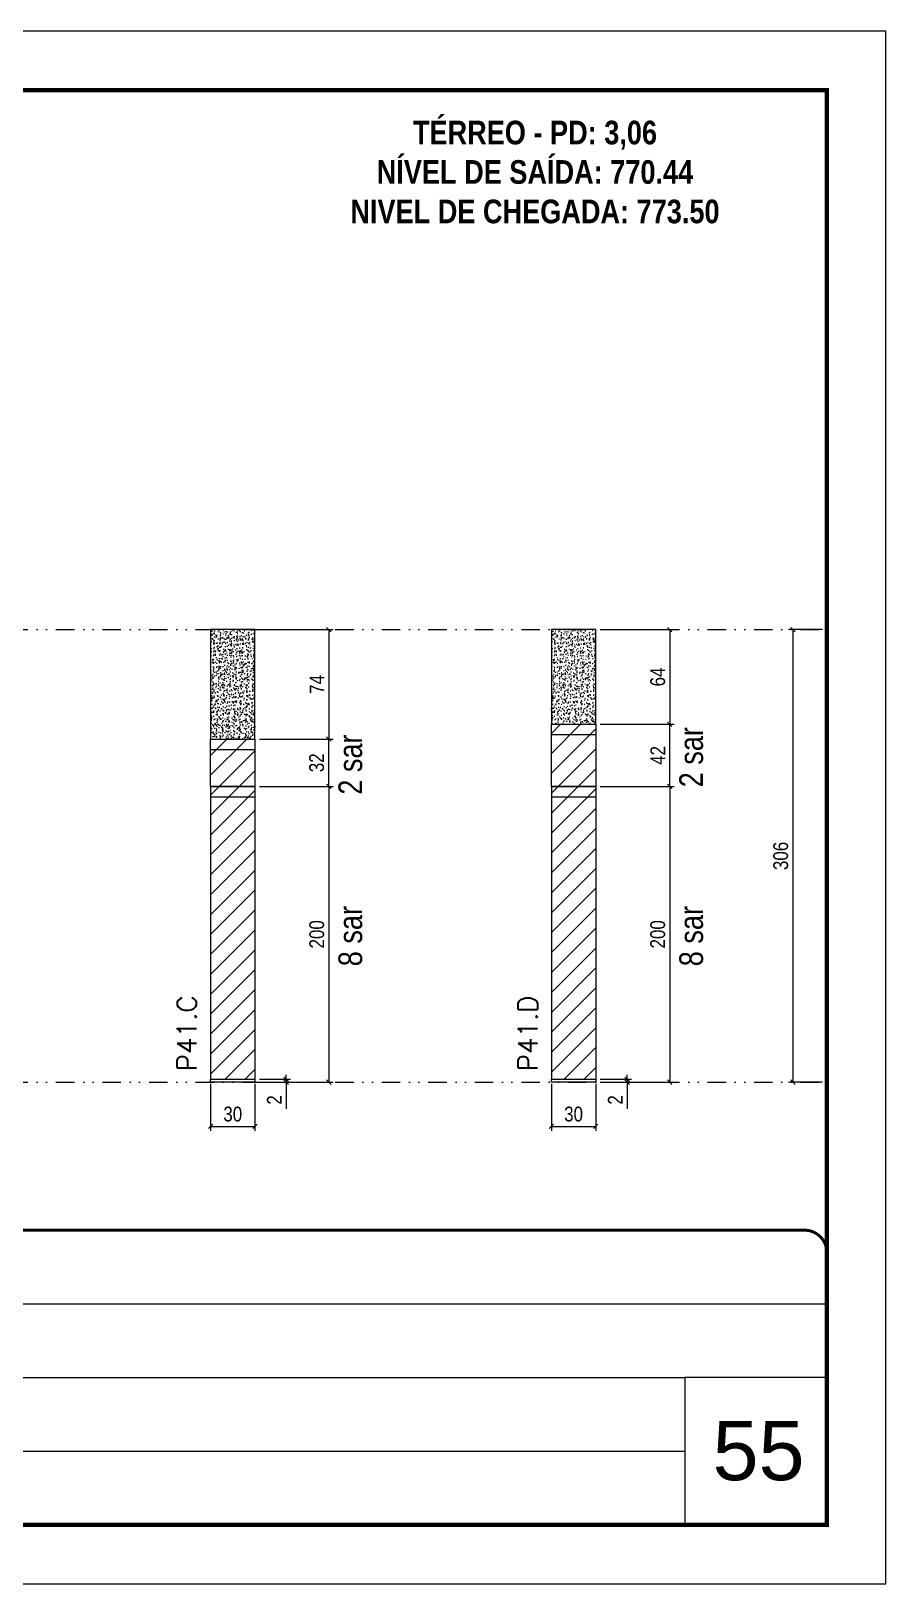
# Model space of a CAD drawing. Extents: x 14400 to 27878, y -21631 to 6985.
# Drawn here: x 18491 to 19068, y -8997 to -7947 of the extents above; entities that cross this region are included whole.
import ezdxf

# ---------------------------------------------------------------- set-up
doc = ezdxf.new("R2010")
doc.units = 0
for name, pattern in [('CONTINUO', [0]), ('DASHED', [0.75, 0.5, -0.25]), ('DIVIDE2', [0.625, 0.25, -0.125, 0, -0.125, 0, -0.125])]:
    doc.linetypes.add(name, pattern=pattern)
for name, color, linetype, lineweight in [('CARIMBO', 255, 'Continuous', 9), ('Folhas', 255, 'Continuous', 9), ('Hachura', 251, 'Continuous', 9), ('SARRAFO DE PRESSAO', 251, 'DASHED', 9), ('Texto Seção', 7, 'Continuous', 15)]:
    doc.layers.add(name, color=color, linetype=linetype, lineweight=lineweight)
for name, color, linetype in [('COTA', 241, 'Continuous'), ('NOMENCLATURA', 7, 'Continuous'), ('Nível', 160, 'Continuous'), ('Painéis', 200, 'Continuous'), ('SARR_2.2x7', 40, 'Continuous')]:
    doc.layers.add(name, color=color, linetype=linetype)
doc.styles.add('ARIAL', font='arial.ttf')
doc.styles.add('ARIAL_NARROW', font='ARIALN.TTF', dxfattribs={"height": 0.2})
doc.styles.add('COTA TECNICA', font='techl___.ttf', dxfattribs={"height": 10})
doc.styles.add('COTA TECNICA-50', font='techl___.ttf', dxfattribs={"height": 10})
doc.styles.add('REGUA-120', font='ROMANS.shx', dxfattribs={"height": 15})
doc.styles.add('ROMANC', font='techb___.ttf', dxfattribs={"height": 2.5})
doc.dimstyles.new('COTA PAINEL-50', dxfattribs={"dimtxt": 10, "dimasz": 3, "dimexe": 3, "dimexo": 3, "dimgap": 3, "dimtad": 1, "dimdec": 1, "dimzin": 12, "dimdsep": 46, "dimtxsty": 'COTA TECNICA-50', "dimblk1": 'OBLIQUE', "dimblk2": 'OBLIQUE', "dimsah": 1, "dimcen": 0.9, "dimclrd": 4, "dimclre": 4, "dimclrt": 240, "dimadec": 1, "dimazin": 3, "dimtfac": 1, "dimtdec": 1, "dimtmove": 0, "dimatfit": 3, "dimfxl": 1, "dimtolj": 1, "dimtzin": 12, "dimarcsym": 0})
doc.dimstyles.new('PAINEL', dxfattribs={"dimtxt": 10, "dimasz": 3, "dimexe": 3, "dimexo": 3, "dimgap": 3, "dimtad": 1, "dimdec": 1, "dimzin": 12, "dimdsep": 46, "dimtxsty": 'COTA TECNICA', "dimblk1": 'OBLIQUE', "dimblk2": 'OBLIQUE', "dimsah": 1, "dimcen": 0.9, "dimclrd": 4, "dimclre": 4, "dimclrt": 240, "dimadec": 1, "dimazin": 3, "dimtfac": 1, "dimtdec": 1, "dimtmove": 0, "dimatfit": 3, "dimfxl": 1, "dimtolj": 1, "dimtzin": 12, "dimarcsym": 0})

# ---------------------------------------------------------------- blocks, each defined once
blk = doc.blocks.new('9999999999')
at = {"color": 30, "linetype": 'CONTINUO'}
for p, q in [((98564.6, 34379.6), (99584, 34379.6)), ((98564.6, 34329.8), (99488, 34329.8)), ((99584, 34329.8), (99488, 34329.8)), ((99488, 34329.8), (99488, 34230.2)), ((98564.6, 34280), (99488, 34280))]:
    blk.add_line(p, q, dxfattribs=at)
at = {"color": 30, "linetype": 'CONTINUO', "const_width": 2}
blk.add_lwpolyline([(99584, 34230.2), (99584, 34414.4, 0.414214), (99569, 34429.4), (98229, 34429.4, 0.414214), (98214, 34414.4), (98214, 34245.2, 0.414214), (98229, 34230.2), (99584, 34230.2)], format="xyb", dxfattribs=at)
at = {"layer": 'Folhas'}
blk.add_lwpolyline([(98139, 34190.2), (99624, 34190.2), (99624, 35240.2), (98139, 35240.2)], close=True, dxfattribs=at)
at = {"layer": 'Folhas', "color": 30, "const_width": 3}
blk.add_lwpolyline([(98214, 34230.2), (99584, 34230.2), (99584, 35200.2), (98214, 35200.2)], close=True, dxfattribs=at)
blk = doc.blocks.new('_Oblique')
at = {"color": 0, "linetype": 'ByBlock', "lineweight": -2}
blk.add_line((-0.5, -0.5), (0.5, 0.5), dxfattribs=at)
blk = doc.blocks.new('*D1601')
at = {"layer": 'COTA', "color": 4, "lineweight": -2, "transparency": 16777216}
for p, q in [((18612.1, -8658.5), (18612.1, -8690.4)), ((18642.1, -8658.5), (18642.1, -8690.4)), ((18612.1, -8687.4), (18642.1, -8687.4))]:
    blk.add_line(p, q, dxfattribs=at)
at = {"layer": 'Defpoints', "color": 0, "transparency": 16777216}
for p in [(18612.1, -8655.5), (18642.1, -8655.5), (18642.1, -8687.4)]:
    blk.add_point(p, dxfattribs=at)
at = {"layer": 'COTA', "color": 4, "lineweight": -2, "transparency": 16777216, "xscale": 3, "yscale": 3, "zscale": 3, "rotation": 180}
blk.add_blockref('_Oblique', (18612.1, -8687.4), dxfattribs=at)
at = {"layer": 'COTA', "color": 4, "lineweight": -2, "transparency": 16777216, "xscale": 3, "yscale": 3, "zscale": 3}
blk.add_blockref('_Oblique', (18642.1, -8687.4), dxfattribs=at)
at = {"layer": 'COTA', "color": 240, "transparency": 16777216, "insert": (18627.1, -8679.1), "char_height": 10, "attachment_point": 5, "style": 'COTA TECNICA'}
blk.add_mtext('\\A1;30', dxfattribs=at)
blk = doc.blocks.new('*D1602')
at = {"layer": 'COTA', "color": 4, "lineweight": -2, "transparency": 16777216}
for p, q in [((18645.1, -8655.5), (18666.2, -8655.5)), ((18645.1, -8657.5), (18666.2, -8657.5)), ((18663.2, -8655.5), (18663.2, -8652.5)), ((18663.2, -8655.5), (18663.2, -8657.5)), ((18663.2, -8657.5), (18663.2, -8675.6))]:
    blk.add_line(p, q, dxfattribs=at)
at = {"layer": 'Defpoints', "color": 0, "transparency": 16777216}
for p in [(18642.1, -8655.5), (18642.1, -8657.5), (18663.2, -8655.5)]:
    blk.add_point(p, dxfattribs=at)
at = {"layer": 'COTA', "color": 4, "lineweight": -2, "transparency": 16777216, "xscale": 3, "yscale": 3, "zscale": 3}
for p, rotation in [((18663.2, -8655.5), 270), ((18663.2, -8657.5), 90)]:
    blk.add_blockref('_Oblique', p, dxfattribs=dict(at, rotation=rotation))
at = {"layer": 'COTA', "color": 240, "transparency": 16777216, "insert": (18655.2, -8669.5), "char_height": 10, "attachment_point": 5, "rotation": 90, "style": 'COTA TECNICA-50'}
blk.add_mtext('\\A1;2', dxfattribs=at)
blk = doc.blocks.new('*D1607')
at = {"layer": 'COTA', "color": 4, "linetype": 'ByBlock', "lineweight": -2, "transparency": 16777216}
for p, q in [((18645.1, -8351.5), (18695, -8351.5)), ((18692, -8351.5), (18692, -8425.5)), ((18645.1, -8425.5), (18695, -8425.5))]:
    blk.add_line(p, q, dxfattribs=at)
at = {"layer": 'Defpoints', "color": 0, "linetype": 'ByBlock', "transparency": 16777216}
for p in [(18642.1, -8351.5), (18642.1, -8425.5), (18692, -8425.5)]:
    blk.add_point(p, dxfattribs=at)
at = {"layer": 'COTA', "color": 4, "linetype": 'ByBlock', "lineweight": -2, "transparency": 16777216, "xscale": 3, "yscale": 3, "zscale": 3}
for p, rotation in [((18692, -8351.5), 90), ((18692, -8425.5), 270)]:
    blk.add_blockref('_Oblique', p, dxfattribs=dict(at, rotation=rotation))
at = {"layer": 'COTA', "color": 240, "linetype": 'ByBlock', "transparency": 16777216, "insert": (18684, -8388.5), "char_height": 10, "attachment_point": 5, "rotation": 90, "style": 'COTA TECNICA'}
blk.add_mtext('\\A1;74', dxfattribs=at)
blk = doc.blocks.new('*D1603')
at = {"layer": 'COTA', "color": 4, "lineweight": -2, "transparency": 16777216}
for p, q in [((18645.1, -8457.5), (18695, -8457.5)), ((18692, -8457.5), (18692, -8657.5)), ((18645.1, -8657.5), (18695, -8657.5))]:
    blk.add_line(p, q, dxfattribs=at)
at = {"layer": 'Defpoints', "color": 0, "transparency": 16777216}
for p in [(18642.1, -8457.5), (18642.1, -8657.5), (18692, -8657.5)]:
    blk.add_point(p, dxfattribs=at)
at = {"layer": 'COTA', "color": 4, "lineweight": -2, "transparency": 16777216, "xscale": 3, "yscale": 3, "zscale": 3}
for p, rotation in [((18692, -8457.5), 90), ((18692, -8657.5), 270)]:
    blk.add_blockref('_Oblique', p, dxfattribs=dict(at, rotation=rotation))
at = {"layer": 'COTA', "color": 240, "transparency": 16777216, "insert": (18683.9, -8557.5), "char_height": 10, "attachment_point": 5, "rotation": 90, "style": 'COTA TECNICA'}
blk.add_mtext('\\A1;200', dxfattribs=at)
blk = doc.blocks.new('*D2379')
at = {"layer": 'COTA', "color": 4, "lineweight": -2, "transparency": 16777216}
for p, q in [((19025.5, -8351.5), (19002.7, -8351.5)), ((19005.7, -8657.5), (19005.7, -8351.5)), ((19025.5, -8657.5), (19002.7, -8657.5))]:
    blk.add_line(p, q, dxfattribs=at)
at = {"layer": 'Defpoints', "color": 0, "transparency": 16777216}
for p in [(19005.7, -8351.5), (19028.5, -8351.5), (19028.5, -8657.5)]:
    blk.add_point(p, dxfattribs=at)
at = {"layer": 'COTA', "color": 4, "lineweight": -2, "transparency": 16777216, "xscale": 3, "yscale": 3, "zscale": 3}
for p, rotation in [((19005.7, -8351.5), 90), ((19005.7, -8657.5), 270)]:
    blk.add_blockref('_Oblique', p, dxfattribs=dict(at, rotation=rotation))
at = {"layer": 'COTA', "color": 240, "transparency": 16777216, "insert": (18997.4, -8504.5), "char_height": 10, "attachment_point": 5, "rotation": 90, "style": 'COTA TECNICA'}
blk.add_mtext('\\A1;306', dxfattribs=at)
blk = doc.blocks.new('*D2389')
at = {"layer": 'COTA', "color": 4, "lineweight": -2, "transparency": 16777216}
for p, q in [((18842.4, -8658.5), (18842.4, -8690.4)), ((18872.4, -8658.5), (18872.4, -8690.4)), ((18842.4, -8687.4), (18872.4, -8687.4))]:
    blk.add_line(p, q, dxfattribs=at)
at = {"layer": 'Defpoints', "color": 0, "transparency": 16777216}
for p in [(18842.4, -8655.5), (18872.4, -8655.5), (18872.4, -8687.4)]:
    blk.add_point(p, dxfattribs=at)
at = {"layer": 'COTA', "color": 4, "lineweight": -2, "transparency": 16777216, "xscale": 3, "yscale": 3, "zscale": 3, "rotation": 180}
blk.add_blockref('_Oblique', (18842.4, -8687.4), dxfattribs=at)
at = {"layer": 'COTA', "color": 4, "lineweight": -2, "transparency": 16777216, "xscale": 3, "yscale": 3, "zscale": 3}
blk.add_blockref('_Oblique', (18872.4, -8687.4), dxfattribs=at)
at = {"layer": 'COTA', "color": 240, "transparency": 16777216, "insert": (18857.4, -8679.1), "char_height": 10, "attachment_point": 5, "style": 'COTA TECNICA'}
blk.add_mtext('\\A1;30', dxfattribs=at)
blk = doc.blocks.new('*D2390')
at = {"layer": 'COTA', "color": 4, "lineweight": -2, "transparency": 16777216}
for p, q in [((18875.4, -8655.5), (18896.6, -8655.5)), ((18875.4, -8657.5), (18896.6, -8657.5)), ((18893.6, -8655.5), (18893.6, -8652.5)), ((18893.6, -8655.5), (18893.6, -8657.5)), ((18893.6, -8657.5), (18893.6, -8675.6))]:
    blk.add_line(p, q, dxfattribs=at)
at = {"layer": 'Defpoints', "color": 0, "transparency": 16777216}
for p in [(18872.4, -8655.5), (18872.4, -8657.5), (18893.6, -8655.5)]:
    blk.add_point(p, dxfattribs=at)
at = {"layer": 'COTA', "color": 4, "lineweight": -2, "transparency": 16777216, "xscale": 3, "yscale": 3, "zscale": 3}
for p, rotation in [((18893.6, -8655.5), 270), ((18893.6, -8657.5), 90)]:
    blk.add_blockref('_Oblique', p, dxfattribs=dict(at, rotation=rotation))
at = {"layer": 'COTA', "color": 240, "transparency": 16777216, "insert": (18885.6, -8669.5), "char_height": 10, "attachment_point": 5, "rotation": 90, "style": 'COTA TECNICA-50'}
blk.add_mtext('\\A1;2', dxfattribs=at)
blk = doc.blocks.new('*D2391')
at = {"layer": 'COTA', "color": 4, "linetype": 'ByBlock', "lineweight": -2, "transparency": 16777216}
for p, q in [((18875.4, -8351.5), (18925.4, -8351.5)), ((18922.4, -8351.5), (18922.4, -8415.5)), ((18875.4, -8415.5), (18925.4, -8415.5))]:
    blk.add_line(p, q, dxfattribs=at)
at = {"layer": 'Defpoints', "color": 0, "linetype": 'ByBlock', "transparency": 16777216}
for p in [(18872.4, -8351.5), (18872.4, -8415.5), (18922.4, -8415.5)]:
    blk.add_point(p, dxfattribs=at)
at = {"layer": 'COTA', "color": 4, "linetype": 'ByBlock', "lineweight": -2, "transparency": 16777216, "xscale": 3, "yscale": 3, "zscale": 3}
for p, rotation in [((18922.4, -8351.5), 90), ((18922.4, -8415.5), 270)]:
    blk.add_blockref('_Oblique', p, dxfattribs=dict(at, rotation=rotation))
at = {"layer": 'COTA', "color": 240, "linetype": 'ByBlock', "transparency": 16777216, "insert": (18914.3, -8383.5), "char_height": 10, "attachment_point": 5, "rotation": 90, "style": 'COTA TECNICA'}
blk.add_mtext('\\A1;64', dxfattribs=at)
blk = doc.blocks.new('*D2388')
at = {"layer": 'COTA', "color": 4, "lineweight": -2, "transparency": 16777216}
for p, q in [((18875.4, -8457.5), (18925.4, -8457.5)), ((18922.4, -8457.5), (18922.4, -8657.5)), ((18875.4, -8657.5), (18925.4, -8657.5))]:
    blk.add_line(p, q, dxfattribs=at)
at = {"layer": 'Defpoints', "color": 0, "transparency": 16777216}
for p in [(18872.4, -8457.5), (18872.4, -8657.5), (18922.4, -8657.5)]:
    blk.add_point(p, dxfattribs=at)
at = {"layer": 'COTA', "color": 4, "lineweight": -2, "transparency": 16777216, "xscale": 3, "yscale": 3, "zscale": 3}
for p, rotation in [((18922.4, -8457.5), 90), ((18922.4, -8657.5), 270)]:
    blk.add_blockref('_Oblique', p, dxfattribs=dict(at, rotation=rotation))
at = {"layer": 'COTA', "color": 240, "transparency": 16777216, "insert": (18914.3, -8557.5), "char_height": 10, "attachment_point": 5, "rotation": 90, "style": 'COTA TECNICA'}
blk.add_mtext('\\A1;200', dxfattribs=at)
blk = doc.blocks.new('*D2392')
at = {"layer": 'COTA', "color": 4, "lineweight": -2, "transparency": 16777216}
for p, q in [((18645.1, -8425.5), (18695, -8425.5)), ((18692, -8457.5), (18692, -8425.5)), ((18645.1, -8457.5), (18695, -8457.5))]:
    blk.add_line(p, q, dxfattribs=at)
at = {"layer": 'Defpoints', "color": 0, "transparency": 16777216}
for p in [(18642.1, -8425.5), (18692, -8425.5), (18642.1, -8457.5)]:
    blk.add_point(p, dxfattribs=at)
at = {"layer": 'COTA', "color": 4, "lineweight": -2, "transparency": 16777216, "xscale": 3, "yscale": 3, "zscale": 3}
for p, rotation in [((18692, -8425.5), 90), ((18692, -8457.5), 270)]:
    blk.add_blockref('_Oblique', p, dxfattribs=dict(at, rotation=rotation))
at = {"layer": 'COTA', "color": 240, "transparency": 16777216, "insert": (18683.8, -8441.5), "char_height": 10, "attachment_point": 5, "rotation": 90, "style": 'COTA TECNICA'}
blk.add_mtext('\\A1;32', dxfattribs=at)
blk = doc.blocks.new('*D2393')
at = {"layer": 'COTA', "color": 4, "lineweight": -2, "transparency": 16777216}
for p, q in [((18875.4, -8415.5), (18925.4, -8415.5)), ((18922.4, -8457.5), (18922.4, -8415.5)), ((18875.4, -8457.5), (18925.4, -8457.5))]:
    blk.add_line(p, q, dxfattribs=at)
at = {"layer": 'Defpoints', "color": 0, "transparency": 16777216}
for p in [(18872.4, -8415.5), (18922.4, -8415.5), (18872.4, -8457.5)]:
    blk.add_point(p, dxfattribs=at)
at = {"layer": 'COTA', "color": 4, "lineweight": -2, "transparency": 16777216, "xscale": 3, "yscale": 3, "zscale": 3}
for p, rotation in [((18922.4, -8415.5), 90), ((18922.4, -8457.5), 270)]:
    blk.add_blockref('_Oblique', p, dxfattribs=dict(at, rotation=rotation))
at = {"layer": 'COTA', "color": 240, "transparency": 16777216, "insert": (18914.3, -8436.5), "char_height": 10, "attachment_point": 5, "rotation": 90, "style": 'COTA TECNICA'}
blk.add_mtext('\\A1;42', dxfattribs=at)

msp = doc.modelspace()

# ---------------------------------------------------------------- hatches: boundary and pattern name
at = {"layer": 'COTA'}
h = msp.add_hatch(dxfattribs=at)
h.set_pattern_fill('AR-CONC', color=256, scale=0.03)
h.set_pattern_definition([(50, (-40.1973, -4568.6243), (5.4655401, -0.4781726), [0.5715, -6.2865]), (355, (-40.197, -4568.6243), (-1.0573026, 5.7317054), [0.4572, -5.0292175]), (100.451445, (-39.742, -4568.664), (4.4082374, 5.2535326), [0.4857003, -5.3427073]), (46.1842, (-40.197, -4567.1), (8.1323712, -1.2612698), [0.85725, -9.42975]), (96.635558, (-39.5196, -4567.2054), (7.122124, 7.4227837), [0.7285507, -8.0140682]), (351.18415, (-40.197, -4567.1), (7.122124, 7.4227837), [0.685799, -7.543792]), (21, (-39.4353, -4567.4813), (4.5484317, -3.0679559), [0.5715, -6.2865]), (326, (-39.435, -4567.4813), (1.8540609, 5.525639), [0.4572, -5.0292]), (71.451445, (-39.056, -4567.737), (6.4024926, 2.457683), [0.4857003, -5.3426981]), (37.5, (-40.1973, -4568.6243), (0.0926581, 2.53665117), [0, -4.96824, 0, -5.1054, 0, -5.04825]), (7.5, (-40.1973, -4568.6243), (2.00458988, 3.00541724), [0, -2.91084, 0, -4.85394, 0, -1.92405]), (327.5, (-41.8965, -4568.6243), (4.06771786, -0.17186232), [0, -1.905, 0, -5.9436, 0, -7.8867]), (317.5, (-42.6585, -4568.6243), (4.44387544, 0.7627947), [0, -2.4765, 0, -3.94716, 0, -5.6007])])
h.paths.add_polyline_path([(18613.05, -8351.47), (18638.05, -8351.47)], flags=16)
h.paths.add_polyline_path([(18642.05, -8425.47), (18642.05, -8351.47), (18612.05, -8351.47), (18612.05, -8425.47)])
h = msp.add_hatch(dxfattribs=at)
h.set_pattern_fill('AR-CONC', color=256, scale=0.03)
h.set_pattern_definition([(50, (190.1417, -4568.6243), (5.4655401, -0.4781726), [0.5715, -6.2865]), (355, (190.1417, -4568.6243), (-1.0573026, 5.7317054), [0.4572, -5.0292175]), (100.451445, (190.597, -4568.664), (4.4082374, 5.2535326), [0.4857003, -5.3427073]), (46.1842, (190.142, -4567.1), (8.1323712, -1.2612698), [0.85725, -9.42975]), (96.635558, (190.8194, -4567.2054), (7.122124, 7.4227837), [0.7285507, -8.0140682]), (351.18415, (190.142, -4567.1), (7.122124, 7.4227837), [0.685799, -7.543792]), (21, (190.9037, -4567.4813), (4.5484317, -3.0679559), [0.5715, -6.2865]), (326, (190.9037, -4567.4813), (1.8540609, 5.525639), [0.4572, -5.0292]), (71.451445, (191.283, -4567.737), (6.4024926, 2.457683), [0.4857003, -5.3426981]), (37.5, (190.1417, -4568.6243), (0.0926581, 2.53665117), [0, -4.96824, 0, -5.1054, 0, -5.04825]), (7.5, (190.1417, -4568.6243), (2.00458988, 3.00541724), [0, -2.91084, 0, -4.85394, 0, -1.92405]), (327.5, (188.4424, -4568.6243), (4.06771786, -0.17186232), [0, -1.905, 0, -5.9436, 0, -7.8867]), (317.5, (187.6804, -4568.6243), (4.44387544, 0.7627947), [0, -2.4765, 0, -3.94716, 0, -5.6007])])
h.paths.add_polyline_path([(18843.39, -8351.47), (18868.39, -8351.47)], flags=16)
h.paths.add_polyline_path([(18872.39, -8415.47), (18872.39, -8351.47), (18842.39, -8351.47), (18842.39, -8415.47)])
at = {"layer": 'Hachura', "linetype": 'ByBlock'}
h = msp.add_hatch(dxfattribs=at)
h.set_pattern_fill('ANSI31', color=256, scale=3)
h.paths.add_polyline_path([(18020.35, -8415.47), (17862.35, -8415.47), (17862.35, -8425.47), (17799.35, -8425.47), (17799.35, -8457.47), (18020.35, -8457.47)])
h.paths.add_polyline_path([(18020.35, -8457.47), (17799.35, -8457.47), (17799.35, -8533.47), (18020.35, -8533.47)])
h.paths.add_polyline_path([(18020.35, -8533.47), (17799.35, -8533.47), (17799.35, -8655.47), (18020.35, -8655.47)])
h.paths.add_polyline_path([(18423.59, -8533.47), (18202.59, -8533.47), (18202.59, -8655.47), (18423.59, -8655.47)])
h.paths.add_polyline_path([(18423.59, -8472.47), (18202.59, -8472.47), (18202.59, -8533.47), (18423.59, -8533.47)])
h.paths.add_polyline_path([(18642.05, -8457.47), (18612.05, -8457.47), (18612.05, -8655.47), (18642.05, -8655.47)])
h.paths.add_polyline_path([(18642.05, -8425.47), (18612.05, -8425.47), (18612.05, -8457.47), (18642.05, -8457.47)])
h.paths.add_polyline_path([(18872.39, -8415.47), (18842.39, -8415.47), (18842.39, -8457.47), (18872.39, -8457.47)])
h.paths.add_polyline_path([(18872.39, -8457.47), (18842.39, -8457.47), (18842.39, -8655.47), (18872.39, -8655.47)])

# ---------------------------------------------------------------- linework, layer by layer
at = {"layer": 'COTA', "linetype": 'ByBlock'}
for points in [[(18612.05, -8425.47), (18642.05, -8425.47), (18642.05, -8351.47), (18612.05, -8351.47)], [(18842.39, -8415.47), (18872.39, -8415.47), (18872.39, -8351.47), (18842.39, -8351.47)]]:
    msp.add_lwpolyline(points, close=True, dxfattribs=at)
at = {"layer": 'Nível', "color": 4, "linetype": 'DIVIDE2', "ltscale": 50}
for p, q in [((17658.47, -8351.47), (19028.47, -8351.47)), ((17658.47, -8657.47), (19028.47, -8657.47))]:
    msp.add_line(p, q, dxfattribs=at)
at = {"layer": 'Painéis'}
for p, q in [((18612.05, -8457.47), (18612.05, -8655.47)), ((18612.05, -8457.47), (18642.05, -8457.47)), ((18642.05, -8457.47), (18642.05, -8655.47)), ((18842.39, -8457.47), (18842.39, -8655.47)), ((18842.39, -8457.47), (18872.39, -8457.47)), ((18872.39, -8457.47), (18872.39, -8655.47)), ((18612.05, -8655.47), (18642.05, -8655.47)), ((18612.05, -8655.47), (18642.05, -8655.47)), ((18612.05, -8657.47), (18612.05, -8655.47)), ((18642.05, -8657.47), (18612.05, -8657.47)), ((18642.05, -8655.47), (18642.05, -8657.47)), ((18842.39, -8655.47), (18872.39, -8655.47)), ((18842.39, -8655.47), (18872.39, -8655.47)), ((18842.39, -8657.47), (18842.39, -8655.47)), ((18872.39, -8657.47), (18842.39, -8657.47)), ((18872.39, -8655.47), (18872.39, -8657.47))]:
    msp.add_line(p, q, dxfattribs=at)
for points in [[(18842.39, -8415.47), (18872.39, -8415.47), (18872.39, -8457.47), (18842.39, -8457.47)], [(18612.05, -8425.47), (18642.05, -8425.47), (18642.05, -8457.47), (18612.05, -8457.47)]]:
    msp.add_lwpolyline(points, close=True, dxfattribs=at)
at = {"layer": 'SARR_2.2x7'}
for p, q in [((18842.39, -8422.47), (18872.39, -8422.47)), ((18612.05, -8432.47), (18642.05, -8432.47)), ((18619.05, -8457.47), (18619.05, -8457.47)), ((18635.05, -8457.47), (18635.05, -8457.47)), ((18849.39, -8457.47), (18849.39, -8457.47)), ((18865.39, -8457.47), (18865.39, -8457.47)), ((18612.05, -8464.47), (18642.05, -8464.47)), ((18842.39, -8464.47), (18872.39, -8464.47))]:
    msp.add_line(p, q, dxfattribs=at)

# ---------------------------------------------------------------- block references
at = {"layer": 'SARRAFO DE PRESSAO', "color": 6, "linetype": 'ByBlock'}
msp.add_blockref('9999999999', (-80555.51, -43186.95), dxfattribs=at)

# ---------------------------------------------------------------- texts
at = {"layer": 'CARIMBO', "style": 'ARIAL'}
msp.add_text('55', height=40, dxfattribs=at).set_placement((18951.33, -8926.61))
at = {"layer": 'NOMENCLATURA', "style": 'ARIAL_NARROW'}
for s, p in [('2 sar', (18944.86, -8458.1)), ('2 sar', (18714.52, -8463.1)), ('8 sar', (18714.52, -8579.1)), ('8 sar', (18944.86, -8579.1))]:
    msp.add_text(s, height=16, rotation=90, dxfattribs=at).set_placement(p)
at = {"layer": 'NOMENCLATURA', "color": 2, "insert": (18831.31, -7980.69), "char_height": 16, "attachment_point": 2, "style": 'ROMANC'}
msp.add_mtext_dynamic_manual_height_columns('\\PTÉRREO - PD: 3,06\\PNÍVEL DE SAÍDA: 770.44\\PNIVEL DE CHEGADA: 773.50', width=432.3511, gutter_width=1, heights=[0], dxfattribs=at)
at = {"layer": 'Texto Seção', "char_height": 13, "width": 370.6998, "attachment_point": 7, "rotation": 90, "style": 'REGUA-120'}
for s, insert in [('P41.C', (18602.6, -8650.05)), ('P41.D', (18832.94, -8650.05))]:
    msp.add_mtext(s, dxfattribs=dict(at, insert=insert))

# ---------------------------------------------------------------- dimensions: what is measured, and where the dimension line sits
at = {"layer": 'COTA', "linetype": 'ByBlock'}
for base, p1, p2, picture, middle in [((18692.04, -8425.47), (18642.05, -8351.47), (18642.05, -8425.47), '*D1607', (18683.97, -8388.47)), ((18922.38, -8415.47), (18872.39, -8351.47), (18872.39, -8415.47), '*D2391', (18914.28, -8383.47))]:
    dim = msp.add_linear_dim(base=base, p1=p1, p2=p2, angle=90, dimstyle='PAINEL', dxfattribs=at)
    dim.commit()
    dim.dimension.update_dxf_attribs({"geometry": picture, "text_midpoint": middle})
at = {"layer": 'COTA'}
for base, p1, p2, picture, middle in [((19005.67, -8351.47), (19028.47, -8657.47), (19028.47, -8351.47), '*D2379', (18997.45, -8504.47)), ((18922.38, -8415.47), (18872.39, -8457.47), (18872.39, -8415.47), '*D2393', (18914.31, -8436.47)), ((18692.04, -8425.47), (18642.05, -8457.47), (18642.05, -8425.47), '*D2392', (18683.82, -8441.47)), ((18692.04, -8657.47), (18642.05, -8457.47), (18642.05, -8657.47), '*D1603', (18683.94, -8557.47)), ((18922.38, -8657.47), (18872.39, -8457.47), (18872.39, -8657.47), '*D2388', (18914.28, -8557.47))]:
    dim = msp.add_linear_dim(base=base, p1=p1, p2=p2, angle=90, dimstyle='PAINEL', dxfattribs=at)
    dim.commit()
    dim.dimension.update_dxf_attribs({"geometry": picture, "text_midpoint": middle})
for base, p1, p2, picture, middle in [((18642.05, -8687.36), (18612.05, -8655.47), (18642.05, -8655.47), '*D1601', (18627.05, -8679.14)), ((18872.39, -8687.36), (18842.39, -8655.47), (18872.39, -8655.47), '*D2389', (18857.39, -8679.14))]:
    dim = msp.add_linear_dim(base=base, p1=p1, p2=p2, dimstyle='PAINEL', override={"dimarcsym": 2}, dxfattribs=at)
    dim.commit()
    dim.dimension.update_dxf_attribs({"geometry": picture, "text_midpoint": middle})
for base, p1, p2, picture, middle in [((18663.24, -8655.47), (18642.05, -8657.47), (18642.05, -8655.47), '*D1602', (18663.24, -8669.52)), ((18893.58, -8655.47), (18872.39, -8657.47), (18872.39, -8655.47), '*D2390', (18893.58, -8669.52))]:
    dim = msp.add_linear_dim(base=base, p1=p1, p2=p2, angle=90, dimstyle='COTA PAINEL-50', dxfattribs=at)
    dim.commit()
    dim.dimension.update_dxf_attribs({"geometry": picture, "text_midpoint": middle, "dimtype": 160})

doc.saveas('drawing.dxf')
